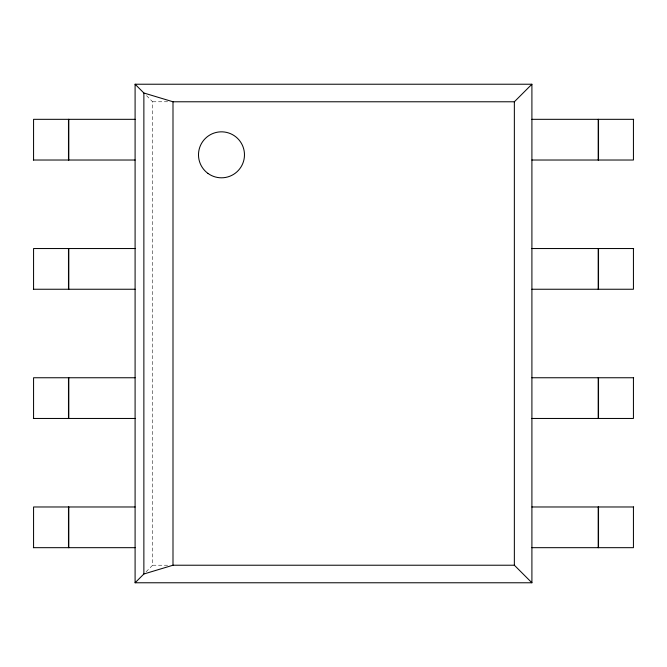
<?xml version="1.0" encoding="UTF-8"?>
<svg xmlns="http://www.w3.org/2000/svg" width="667" height="667" viewBox="0 0 667 667"><rect width="100%" height="100%" fill="white"/><g stroke="black" fill="none" stroke-linecap="round" stroke-linejoin="round"><path stroke-width="0.5" stroke-dasharray="3.33 2.5" d="M146.065 571.811L152.643 565.224L152.643 101.776L146.065 95.189M152.643 101.776L169.276 101.776M152.643 565.224L169.276 565.224"/><path stroke-width="1" d="M531.907 582.775L514.357 565.224L514.357 101.776L531.907 84.225L135.093 84.225L135.093 582.775L531.907 582.775L531.907 84.225M135.093 582.775L143.872 574.004L172.995 565.224L514.357 565.224M135.093 84.225L143.872 92.996L172.995 101.776L514.357 101.776M135.093 119.326L33.567 119.326L33.567 160.022M531.907 119.326L633.65 119.326M33.35 160.022L135.093 160.022M531.907 160.022L633.433 160.022L633.433 119.326M135.093 248.541L33.567 248.541L33.567 289.245M531.907 248.541L633.65 248.541M33.35 289.245L135.093 289.245M531.907 289.245L633.433 289.245L633.433 248.541M135.093 377.755L33.567 377.755L33.567 418.459M531.907 377.755L633.65 377.755M33.35 418.459L135.093 418.459M531.907 418.459L633.433 418.459L633.433 377.755M135.093 506.978L33.567 506.978L33.567 547.674M531.907 506.978L633.65 506.978M33.35 547.674L135.093 547.674M531.907 547.674L633.433 547.674L633.433 506.978M598.524 119.326L598.524 160.022M598.524 248.541L598.524 289.245M598.524 377.755L598.524 418.459M598.524 506.978L598.524 547.674M598.191 119.326L598.191 160.022M598.191 248.541L598.191 289.245M598.191 377.755L598.191 418.459M598.191 506.978L598.191 547.674M172.995 101.776L172.995 565.224M143.872 92.996L143.872 574.004M68.809 119.326L68.809 160.022M68.809 248.541L68.809 289.245M68.809 377.755L68.809 418.459M68.809 506.978L68.809 547.674M68.476 119.326L68.476 160.022M68.476 248.541L68.476 289.245M68.476 377.755L68.476 418.459M68.476 506.978L68.476 547.674M207.946 173.403A22.995 22.995 0 0 0 244.347 157.262A22.995 22.995 0 0 0 212.164 133.8A22.995 22.995 0 0 0 207.946 173.403"/></g></svg>
